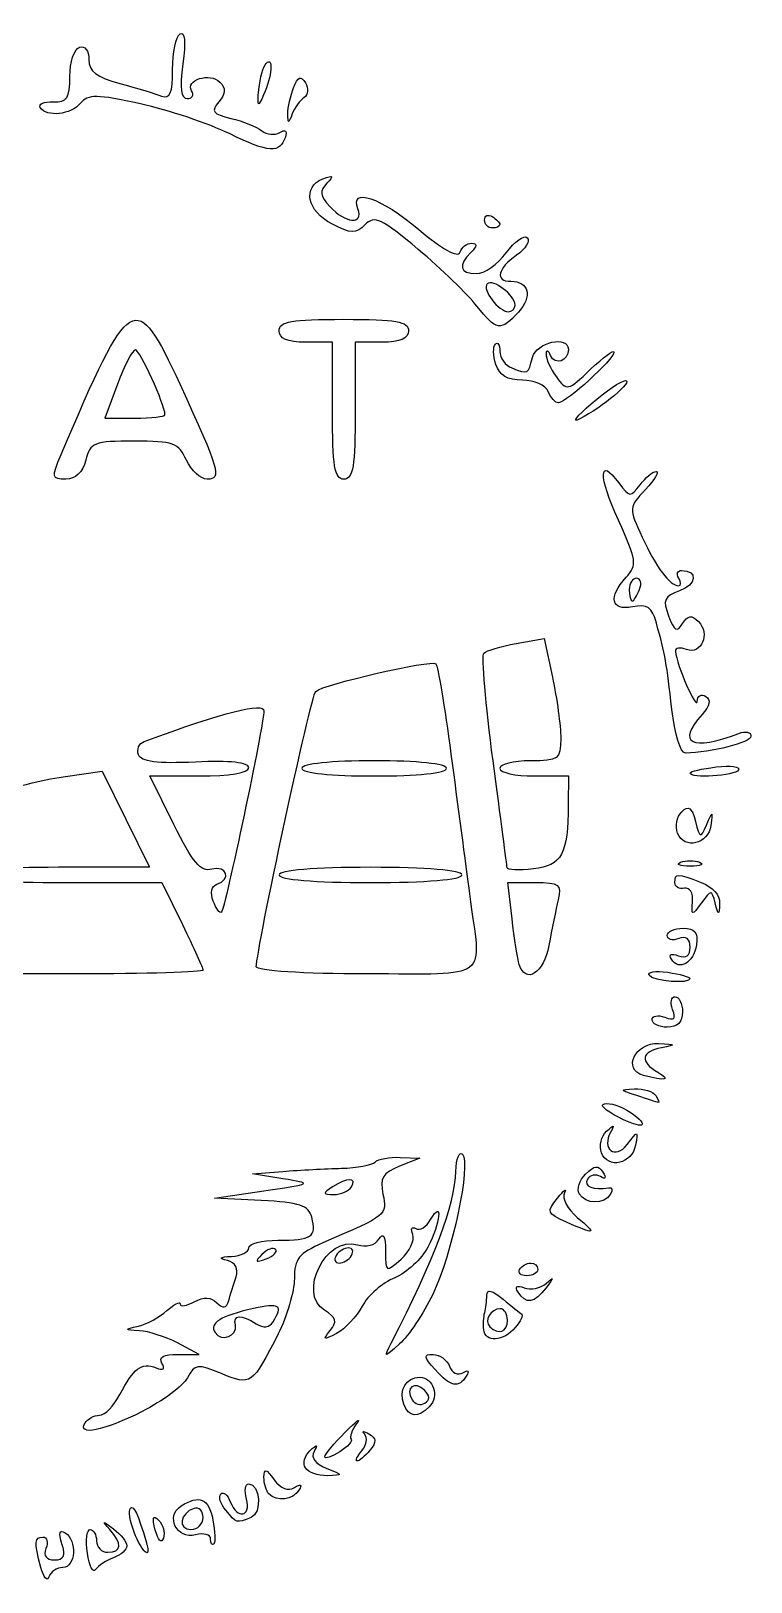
# Model space of a CAD drawing. Extents: x 2.5 to 37.3, y 2.8 to 37.4.
# Drawn here: x 21.63 to 37.31, y 2.81 to 36.59 of the extents above; entities that cross this region are included whole.
import ezdxf

# ---------------------------------------------------------------- set-up
doc = ezdxf.new("R2010")
doc.units = 0
doc.layers.add('Image', color=7, linetype='CONTINUOUS')

msp = doc.modelspace()

# ---------------------------------------------------------------- linework, layer by layer
at = {"layer": 'Image', "color": 7}
for points in [[(26.594561, 35.315176)], [(27.227527, 34.782683)], [(25.954163, 34.351339)], [(31.512875, 32.471652)], [(31.344224, 30.596926)], [(32.175964, 30.618072)], [(32.89901, 28.731985)], [(33.833691, 28.468241)], [(24.550427, 28.231314)], [(28.197424, 28.317555)], [(22.288404, 27.364363)], [(34.888273, 24.421899)], [(35.591663, 21.810981)], [(30.684012, 20.526243)], [(35.988734, 20.42522)], [(35.71756, 19.116062)], [(35.781518, 18.480988)], [(31.015556, 18.205427)], [(25.602026, 17.632999)], [(36.042431, 17.625219)], [(32.267729, 16.2576)], [(35.580884, 16.37128)], [(26.539697, 16.205188)], [(35.095521, 16.02039)], [(35.159871, 15.050548)], [(34.970458, 13.840411)], [(34.828326, 13.398026)], [(34.331007, 12.9836)], [(34.059836, 12.153636)], [(28.611855, 11.40876)], [(33.575198, 11.258881)], [(33.29411, 10.643433)], [(26.958515, 10.050563)], [(28.611855, 9.916802)], [(32.275926, 9.612886)], [(32.24144, 9.116109)], [(32.010192, 8.507734)], [(26.083822, 8.404133)], [(28.147553, 8.280208)], [(31.493246, 8.30052)], [(29.479919, 8.010407)], [(30.435354, 7.430217)], [(30.203915, 6.982002)], [(29.752371, 6.676303)], [(22.809814, 6.269868)], [(28.031652, 5.529664)], [(28.838772, 5.663413)], [(27.608284, 5.28962)], [(26.815986, 4.722597)], [(25.379289, 4.211464)], [(25.873281, 4.367428)], [(23.878595, 3.889095)], [(24.340096, 3.935702)], [(25.545061, 3.740068)], [(22.859805, 3.434874)], [(21.846497, 3.124401)]]:
    msp.add_lwpolyline(points, close=True, dxfattribs=at)
for points in [[(28.197424, 28.317555), (28.197424, 29.809508), (27.617219, 29.809508)], [(29.274946, 29.809508), (28.694741, 29.809508), (28.694741, 28.317555)], [(23.516599, 28.897759), (23.24012, 28.151783), (23.895273, 28.151783)], [(32.202655, 23.246128), (32.809546, 23.353865), (32.990074, 22.512099)], [(22.333416, 20.344722), (23.183197, 20.465179), (23.699491, 19.41819), (24.215786, 18.3712), (22.228063, 18.3712)], [(24.742484, 19.304938), (24.221976, 20.360471), (25.297951, 20.360471)], [(32.590397, 20.360471), (33.336372, 20.360471), (33.33399, 19.738824)], [(32.002461, 18.363045), (32.00258, 18.363045)], [(22.36085, 18.039655), (24.481359, 18.039655), (24.930324, 17.124234)], [(32.110331, 17.252235), (32.016534, 18.039655), (32.61154, 18.039655)], [(22.62151, 16.050384), (19.86373, 16.050384), (19.960292, 16.754918)], [(29.675562, 12.054285), (30.103807, 12.036638), (29.657785, 11.859965)], [(27.119903, 11.587793), (26.45681, 11.693325), (27.119903, 11.747609)], [(26.646642, 11.114119), (25.627947, 11.165925), (26.70547, 11.324093)], [(24.830745, 7.762786), (25.296403, 7.763844), (24.821579, 8.011481)]]:
    msp.add_lwpolyline(points, dxfattribs=at)
for points in [[(24.716199, 35.7498), (24.716199, 36.118873), (24.789897, 36.46639), (24.879972, 36.52206)], [(24.879972, 36.52206), (24.984132, 36.586434), (25.006101, 36.348631), (24.940325, 35.868753)], [(22.47827, 35.596135), (22.47827, 35.906771), (22.571517, 36.192729), (22.685485, 36.231596)], [(22.685485, 36.231596), (22.80674, 36.272949), (22.892701, 36.161646), (22.892701, 35.963295)], [(22.892701, 35.963295), (22.892701, 35.707234), (23.057423, 35.57997), (23.56616, 35.442982)], [(24.940325, 35.868753), (24.867372, 35.336492), (24.895258, 35.114229), (25.034995, 35.114229)], [(26.594561, 35.315176), (26.618268, 35.562459), (26.69023, 35.817335), (26.75446, 35.881565)], [(26.75446, 35.881565), (26.915459, 36.042563), (26.880092, 35.600564), (26.699691, 35.197115)], [(22.113524, 35.043619), (22.420367, 35.033293), (22.47827, 35.121001), (22.47827, 35.596135)], [(24.477909, 35.170198), (24.660929, 35.099966), (24.716199, 35.234401), (24.716199, 35.7498)], [(25.129906, 35.281172), (24.982523, 35.519645), (25.531359, 35.691557), (25.748107, 35.474811)], [(25.748107, 35.474811), (25.878603, 35.344315), (25.871436, 35.224856), (25.722334, 35.045198)], [(27.351614, 35.351884), (27.446317, 35.593714), (27.509732, 35.619693), (27.609861, 35.457679)], [(24.017284, 34.998517), (23.066578, 35.208672), (22.875935, 35.210883), (22.712248, 35.013654)], [(23.56616, 35.442982), (23.936562, 35.343243), (24.346849, 35.22049), (24.477909, 35.170198)], [(25.034995, 35.114229), (25.143943, 35.114229), (25.186653, 35.189353), (25.129906, 35.281172)], [(26.699691, 35.197115), (26.571871, 34.911247), (26.557388, 34.927513), (26.594561, 35.315176)], [(27.227527, 34.782683), (27.226734, 34.919446), (27.282577, 35.175586), (27.351614, 35.351884)], [(27.580429, 35.137138), (27.491243, 35.07895), (27.375678, 34.919446), (27.323619, 34.782683)], [(27.609861, 35.457679), (27.682857, 35.339569), (27.669612, 35.195325), (27.580429, 35.137138)], [(21.833205, 34.91929), (21.786769, 34.994423), (21.912914, 35.050372), (22.113524, 35.043619)], [(22.712248, 35.013654), (22.502033, 34.76036), (21.966931, 34.702918), (21.833205, 34.91929)], [(25.954164, 34.351339), (25.50122, 34.571928), (24.629624, 34.863158), (24.017284, 34.998517)], [(25.722334, 35.045198), (25.548675, 34.835954), (25.590692, 34.778425), (25.986306, 34.68377)], [(25.986306, 34.68377), (26.245084, 34.621854), (26.546791, 34.500462), (26.656765, 34.414009)], [(27.323619, 34.782683), (27.239481, 34.561653), (27.228803, 34.561653), (27.227527, 34.782683)], [(27.172489, 34.277358), (27.051952, 33.915748), (26.819606, 33.929857), (25.954163, 34.351339)], [(26.656765, 34.414009), (26.766739, 34.327557), (26.944262, 34.310928), (27.051259, 34.377056)], [(27.051259, 34.377056), (27.170824, 34.450951), (27.217547, 34.412529), (27.172489, 34.277358)], [(27.990208, 33.365701), (28.221128, 33.453613), (28.238498, 33.434021), (28.075356, 33.269659)], [(28.186812, 32.384467), (27.644995, 32.664652), (27.53895, 33.193905), (27.990208, 33.365701)], [(28.075356, 33.269659), (27.912508, 33.10559), (27.926298, 33.001414), (28.142494, 32.76252)], [(28.75469, 32.710525), (28.569302, 33.193635), (29.248331, 32.963633), (30.081478, 32.261113)], [(28.142494, 32.76252), (28.473213, 32.397079), (28.888503, 32.361807), (28.75469, 32.710525)], [(30.066786, 31.829945), (29.269747, 32.503984), (29.116363, 32.575626), (28.910673, 32.369936)], [(31.512875, 32.471652), (31.512875, 32.568207), (31.587472, 32.601104), (31.678647, 32.544755)], [(31.678647, 32.296096), (31.587472, 32.296096), (31.512875, 32.375096), (31.512875, 32.471652)], [(31.678647, 32.544755), (31.769823, 32.488405), (31.84442, 32.409405), (31.84442, 32.369199)], [(28.910673, 32.369936), (28.704983, 32.164246), (28.608947, 32.166175), (28.186812, 32.384467)], [(30.081478, 32.261113), (30.587092, 31.834774), (30.935398, 31.641187), (30.976268, 31.763795)], [(31.84442, 32.369199), (31.84442, 32.328992), (31.769823, 32.296096), (31.678647, 32.296096)], [(31.982858, 31.75703), (32.165381, 32.007594), (32.372245, 32.155074), (32.442556, 32.084762)], [(31.344227, 30.596927), (31.147062, 30.847658), (30.572212, 31.402516), (30.066786, 31.829945)], [(31.214486, 31.765622), (30.925439, 31.476575), (30.970257, 31.301459), (31.333276, 31.301459)], [(30.976268, 31.763795), (31.013072, 31.87421), (31.126485, 31.964549), (31.228297, 31.964549)], [(31.228297, 31.964549), (31.356924, 31.964549), (31.35271, 31.903849), (31.214486, 31.765622)], [(31.333276, 31.301459), (31.508023, 31.301459), (31.800332, 31.506466), (31.982858, 31.75703)], [(32.442556, 32.084762), (32.512869, 32.014451), (32.407051, 31.842513), (32.20741, 31.702678)], [(32.20741, 31.702678), (31.792418, 31.412011), (31.731935, 31.135686), (32.083291, 31.135686)], [(31.568131, 31.08043), (31.447732, 30.960032), (31.818506, 30.472598), (32.030488, 30.472598)], [(32.175964, 30.618072), (32.175964, 30.830055), (31.68853, 31.200829), (31.568131, 31.08043)], [(32.083291, 31.135686), (32.477269, 31.135686), (32.559001, 30.804263), (32.249394, 30.46215)], [(22.288404, 27.364363), (23.797131, 30.91367), (23.910215, 30.980947), (24.871178, 28.900943)], [(32.249394, 30.46215), (31.867891, 30.040595), (31.770273, 30.05513), (31.344224, 30.596926)], [(32.030488, 30.472598), (32.110501, 30.472598), (32.175964, 30.538061), (32.175964, 30.618072)], [(27.037017, 30.058167), (27.037017, 30.259694), (27.304092, 30.306826), (28.446083, 30.306826)], [(28.446083, 30.306826), (29.58807, 30.306826), (29.855148, 30.259694), (29.855148, 30.058167)], [(27.617219, 29.809508), (27.211999, 29.809508), (27.037017, 29.8845), (27.037017, 30.058167)], [(29.855148, 30.058167), (29.855148, 29.8845), (29.680166, 29.809508), (29.274946, 29.809508)], [(31.757567, 29.324682), (31.697512, 29.513903), (31.692485, 29.71283), (31.746402, 29.766742)], [(31.746402, 29.766742), (31.800316, 29.820655), (31.844425, 29.748417), (31.844425, 29.606213)], [(32.555551, 29.477962), (32.642104, 29.808944), (33.33638, 29.965039), (33.33638, 29.653518)], [(23.905094, 29.643735), (23.843485, 29.643735), (23.668662, 29.308046), (23.516599, 28.897759)], [(24.550427, 28.231314), (24.550427, 28.445165), (24.002802, 29.643735), (23.905094, 29.643735)], [(31.844425, 29.606213), (31.844425, 29.464009), (31.962424, 29.302381), (32.106643, 29.247039)], [(32.106643, 29.247039), (32.465744, 29.109239), (32.458097, 29.105305), (32.555551, 29.477962)], [(32.852149, 29.551089), (32.844953, 29.454547), (32.945418, 29.230754), (33.075408, 29.053771)], [(32.949196, 29.518372), (32.903018, 29.632909), (32.859349, 29.647631), (32.852149, 29.551089)], [(33.33638, 29.653518), (33.33638, 29.397258), (33.039763, 29.293725), (32.949196, 29.518372)], [(34.331015, 29.589526), (34.331015, 29.440051), (33.294808, 28.494595), (33.123964, 28.488186)], [(33.821385, 29.218874), (34.101682, 29.486663), (34.331015, 29.653457), (34.331015, 29.589526)], [(32.335172, 28.980644), (32.006683, 28.980644), (31.834143, 29.083413), (31.757567, 29.324682)], [(33.075408, 29.053771), (33.305259, 28.740825), (33.325754, 28.74536), (33.821385, 29.218874)], [(24.871178, 28.900943), (25.737611, 27.025554), (25.795285, 26.825602), (25.469793, 26.825602)], [(32.899002, 28.731985), (32.845336, 28.871835), (32.598612, 28.980644), (32.335172, 28.980644)], [(33.123964, 28.488186), (33.05272, 28.485513), (32.951493, 28.595223), (32.89901, 28.731985)], [(34.579665, 28.9725), (34.770168, 28.973399), (34.078433, 28.391937), (33.585033, 28.136439)], [(33.833691, 28.468241), (34.152802, 28.745158), (34.488493, 28.972075), (34.579665, 28.9725)], [(33.585033, 28.136439), (33.402682, 28.042013), (33.514577, 28.191324), (33.833691, 28.468241)], [(23.895273, 28.151783), (24.255608, 28.151783), (24.550427, 28.187572), (24.550427, 28.231314)], [(28.446083, 26.825602), (28.243472, 26.825602), (28.197424, 27.10189), (28.197424, 28.317555)], [(28.694741, 28.317555), (28.694741, 27.10189), (28.648693, 26.825602), (28.446083, 26.825602)], [(22.390001, 26.825602), (22.08054, 26.825602), (22.07404, 26.860071), (22.288404, 27.364363)], [(23.878698, 27.654465), (23.003558, 27.654465), (22.920441, 27.621785), (22.824628, 27.240033)], [(25.017582, 27.240033), (24.848139, 27.61192), (24.731221, 27.654465), (23.878698, 27.654465)], [(22.824628, 27.240033), (22.757174, 26.971277), (22.604399, 26.825602), (22.390001, 26.825602)], [(25.469793, 26.825602), (25.324931, 26.825602), (25.121437, 27.012096), (25.017582, 27.240033)], [(34.42821, 25.929159), (33.987221, 26.892403), (33.992486, 27.343591), (34.437682, 26.742454)], [(34.437682, 26.742454), (34.66933, 26.429676), (34.695061, 26.427375), (34.898277, 26.701272)], [(34.898277, 26.701272), (35.01666, 26.860828), (35.174248, 26.991374), (35.248469, 26.991374)], [(35.248469, 26.991374), (35.322693, 26.991374), (35.217645, 26.814913), (35.015027, 26.599239)], [(35.015027, 26.599239), (34.65105, 26.211801), (34.650206, 26.199388), (34.944687, 25.56316)], [(34.596369, 24.689012), (34.841034, 24.959366), (34.827921, 25.056076), (34.42821, 25.929159)], [(34.944687, 25.56316), (35.248212, 24.907404), (35.549999, 24.504785), (35.738007, 24.504785)], [(34.733796, 24.045815), (34.261289, 23.955489), (34.198498, 24.249371), (34.596369, 24.689012)], [(34.823125, 24.670558), (34.734809, 24.670558), (34.662552, 24.558662), (34.662552, 24.421899)], [(34.888273, 24.421899), (34.940753, 24.558662), (34.911424, 24.670558), (34.823125, 24.670558)], [(35.740123, 24.670558), (35.683772, 24.761733), (35.712268, 24.836331), (35.803444, 24.836331)], [(35.738007, 24.504785), (35.795488, 24.504785), (35.796414, 24.579383), (35.740123, 24.670558)], [(35.803444, 24.836331), (36.163626, 24.836331), (36.133951, 24.525161), (35.761317, 24.394614)], [(34.662552, 24.421899), (34.662552, 24.285137), (34.69187, 24.17324), (34.727703, 24.17324)], [(34.727703, 24.17324), (34.763538, 24.17324), (34.835793, 24.285137), (34.888273, 24.421899)], [(35.761317, 24.394614), (35.422258, 24.27583), (35.387942, 24.19773), (35.520138, 23.845686)], [(35.255081, 23.692152), (35.159839, 24.038299), (35.05754, 24.107703), (34.733796, 24.045815)], [(35.591615, 21.810981), (35.479572, 22.812583), (35.447005, 22.994623), (35.255081, 23.692152)], [(35.520138, 23.845686), (35.644662, 23.514073), (35.70314, 23.481969), (35.824618, 23.678527)], [(35.824618, 23.678527), (35.939744, 23.864804), (36.020595, 23.876191), (36.169662, 23.727123)], [(36.169662, 23.727123), (36.433414, 23.463372), (36.234897, 22.992408), (35.912169, 23.116249)], [(31.695986, 20.692016), (31.531544, 21.922878), (31.441723, 22.976846), (31.496381, 23.034169)], [(31.496381, 23.034169), (31.551041, 23.091491), (31.868862, 23.186873), (32.202655, 23.246128)], [(35.912169, 23.116249), (35.771955, 23.170054), (35.662913, 23.150147), (35.669847, 23.072012)], [(35.669847, 23.072012), (35.696068, 22.77676), (36.129895, 21.77925), (36.141941, 21.986538)], [(27.834529, 22.204232), (28.00477, 22.357953), (30.355336, 22.89945), (30.448398, 22.806386)], [(30.448398, 22.806386), (30.492525, 22.762257), (30.641401, 21.876834), (30.779228, 20.838777)], [(32.990074, 22.512099), (33.089362, 22.049128), (33.170599, 21.450212), (33.170599, 21.181175)], [(24.097347, 21.111487), (25.841287, 21.754521), (26.70547, 21.976005), (26.70547, 21.779927)], [(26.539697, 16.205188), (26.539697, 16.586047), (27.732427, 22.112036), (27.834529, 22.204232)], [(36.141941, 21.986538), (36.148873, 22.105887), (36.234011, 22.154429), (36.331126, 22.094409)], [(36.331126, 22.094409), (36.448212, 22.022045), (36.420288, 21.888697), (36.24824, 21.698584)], [(26.70547, 21.779927), (26.70547, 21.486408), (25.860437, 17.476916), (25.78116, 17.394281)], [(35.88498, 20.859614), (35.780216, 20.858609), (35.651501, 21.276078), (35.591663, 21.810981)], [(36.24824, 21.698584), (35.680645, 21.071398), (36.025239, 20.895664), (37.050902, 21.289248)], [(37.050902, 21.289248), (37.196134, 21.344979), (37.314962, 21.31776), (37.314962, 21.22876)], [(23.974418, 20.82262), (23.929597, 20.94004), (23.984912, 21.070031), (24.097347, 21.111487)], [(33.170599, 21.181175), (33.170599, 20.721005), (33.131304, 20.692016), (32.507511, 20.692016)], [(37.314962, 21.22876), (37.314962, 21.088886), (36.448133, 20.865116), (35.88498, 20.859614)], [(25.214917, 20.664176), (24.380853, 20.624563), (24.033064, 20.668984), (23.974418, 20.82262)], [(26.373925, 20.539847), (26.373925, 20.656644), (25.969585, 20.700018), (25.214917, 20.664176)], [(29.109171, 20.692016), (28.169794, 20.692016), (27.534333, 20.625125), (27.534333, 20.526243)], [(30.684012, 20.526243), (30.684012, 20.625125), (30.048551, 20.692016), (29.109171, 20.692016)], [(30.779228, 20.838777), (30.917057, 19.800721), (31.098908, 18.42922), (31.183344, 17.790996)], [(32.00258, 18.363045), (31.998399, 18.413118), (31.860427, 19.461155), (31.695986, 20.692016)], [(32.507511, 20.692016), (32.142809, 20.692016), (31.84442, 20.617419), (31.84442, 20.526244)], [(20.885664, 19.968491), (21.214549, 20.109168), (21.866037, 20.278471), (22.333416, 20.344722)], [(25.297951, 20.360471), (25.95915, 20.360471), (26.373925, 20.429618), (26.373925, 20.539847)], [(27.534333, 20.526243), (27.534333, 20.427361), (28.169794, 20.360471), (29.109171, 20.360471)], [(29.109171, 20.360471), (30.048551, 20.360471), (30.684012, 20.427361), (30.684012, 20.526243)], [(31.84442, 20.526244), (31.84442, 20.435069), (32.18011, 20.360471), (32.590397, 20.360471)], [(35.988734, 20.42522), (35.988734, 20.460833), (36.244592, 20.519842), (36.557308, 20.556348)], [(37.044843, 20.491599), (36.964624, 20.361801), (35.988734, 20.300463), (35.988734, 20.42522)], [(36.557308, 20.556348), (36.870025, 20.592856), (37.089417, 20.563725), (37.044843, 20.491599)], [(33.33399, 19.738824), (33.330048, 18.657095), (33.196489, 18.41051), (32.575226, 18.337981)], [(35.806378, 19.581335), (35.953481, 19.728438), (36.024725, 19.678446), (36.104899, 19.371853)], [(36.346723, 19.291827), (36.480055, 19.606977), (36.482259, 19.606814), (36.441296, 19.284847)], [(25.569798, 18.329636), (25.327898, 18.266379), (25.152874, 18.472711), (24.742484, 19.304938)], [(35.71756, 19.116068), (35.660142, 19.265698), (35.700124, 19.475068), (35.806378, 19.581335)], [(36.441296, 19.284847), (36.388906, 18.873065), (35.858294, 18.749319), (35.71756, 19.116062)], [(36.104899, 19.371853), (36.2032, 18.995951), (36.219289, 18.990626), (36.346723, 19.291827)], [(22.228063, 18.3712), (21.013429, 18.3712), (20.24034, 18.306726), (20.24034, 18.205427)], [(25.68101, 18.002085), (26.004786, 18.110011), (25.900826, 18.416203), (25.569798, 18.329636)], [(29.026285, 18.3712), (27.810622, 18.3712), (27.037017, 18.306733), (27.037017, 18.205427)], [(31.015556, 18.205427), (31.015556, 18.306733), (30.241951, 18.3712), (29.026285, 18.3712)], [(32.575226, 18.337981), (32.26439, 18.301692), (32.006649, 18.31297), (32.002461, 18.363045)], [(35.657187, 18.039654), (35.657187, 18.244663), (35.697414, 18.244954), (36.2266, 18.043747)], [(35.988734, 18.397374), (35.760795, 18.397374), (35.667548, 18.435002), (35.781518, 18.480988)], [(35.781518, 18.480988), (35.895487, 18.526975), (36.081981, 18.526975), (36.195948, 18.480988)], [(36.195948, 18.480988), (36.309917, 18.435002), (36.216665, 18.397374), (35.988734, 18.397374)], [(20.24034, 18.205427), (20.24034, 18.103552), (21.057692, 18.039655), (22.36085, 18.039655)], [(25.602026, 17.632999), (25.532674, 17.813726), (25.564686, 17.963311), (25.68101, 18.002085)], [(27.037017, 18.205427), (27.037017, 18.104122), (27.810622, 18.039655), (29.026285, 18.039655)], [(29.026285, 18.039655), (30.241951, 18.039655), (31.015556, 18.104122), (31.015556, 18.205427)], [(32.61154, 18.039655), (33.144594, 18.039655), (33.197219, 18.000823), (33.117003, 17.666667)], [(35.864404, 17.915325), (35.750434, 17.892531), (35.657187, 17.948479), (35.657187, 18.039654)], [(36.042431, 17.625223), (36.058968, 17.813139), (35.981852, 17.938815), (35.864404, 17.915325)], [(36.2266, 18.043747), (36.477663, 17.948294), (36.643949, 17.761579), (36.632593, 17.587873)], [(25.78116, 17.394281), (25.746774, 17.358438), (25.666164, 17.46586), (25.602026, 17.632999)], [(31.183344, 17.790996), (31.438578, 15.861778), (31.681288, 16.050384), (28.943399, 16.050384)], [(33.117003, 17.666667), (33.067756, 17.461523), (32.976771, 17.013937), (32.914811, 16.672031)], [(36.235196, 17.595697), (36.023437, 17.307547), (36.014584, 17.308903), (36.042431, 17.625219)], [(36.535258, 17.595697), (36.459695, 17.887879), (36.449916, 17.887879), (36.235196, 17.595697)], [(36.632593, 17.587873), (36.614707, 17.314368), (36.607881, 17.314919), (36.535258, 17.595697)], [(32.267729, 16.2576), (32.232749, 16.371569), (32.16192, 16.819155), (32.110331, 17.252235)], [(24.930324, 17.124234), (25.177256, 16.620751), (25.379289, 16.173166), (25.379289, 16.129599)], [(35.491415, 16.884449), (35.491415, 16.972763), (35.645799, 17.04502), (35.83449, 17.04502)], [(35.83449, 17.04502), (36.092353, 17.04502), (36.164407, 16.955602), (36.124592, 16.685016)], [(32.914811, 16.672031), (32.805236, 16.067383), (32.404829, 15.810934), (32.267729, 16.2576)], [(35.740073, 16.819299), (35.603313, 16.766818), (35.491415, 16.796137), (35.491415, 16.884449)], [(36.124592, 16.685016), (36.065942, 16.286431), (35.747048, 16.10242), (35.580884, 16.37128)], [(35.731464, 16.445182), (35.902305, 16.379623), (35.988734, 16.441898), (35.988734, 16.630588)], [(35.988734, 16.630588), (35.988734, 16.815042), (35.901501, 16.881245), (35.740073, 16.819299)], [(35.580884, 16.37128), (35.516759, 16.475036), (35.576836, 16.504518), (35.731464, 16.445182)], [(25.379289, 16.129599), (25.379289, 16.08603), (24.138288, 16.050384), (22.62151, 16.050384)], [(28.943399, 16.050384), (27.564998, 16.050384), (26.539697, 16.116417), (26.539697, 16.205188)], [(35.095521, 16.02039), (35.04937, 16.095067), (35.231462, 16.123898), (35.50017, 16.084461)], [(35.988734, 15.948683), (35.988734, 15.822368), (35.177664, 15.88748), (35.095521, 16.02039)], [(35.50017, 16.084461), (35.768881, 16.045022), (35.988734, 15.983923), (35.988734, 15.948683)], [(35.608284, 15.275629), (35.549729, 15.428221), (35.574079, 15.553067), (35.662389, 15.553067)], [(35.662389, 15.553067), (35.750704, 15.553067), (35.822962, 15.403872), (35.822962, 15.221522)], [(35.43731, 15.104654), (35.647493, 15.023999), (35.68894, 15.065446), (35.608284, 15.275629)], [(35.822962, 15.221522), (35.822962, 15.000493), (35.712445, 14.889977), (35.491415, 14.889977)], [(35.159871, 15.050548), (35.159871, 15.13886), (35.284717, 15.163208), (35.43731, 15.104654)], [(35.491415, 14.889977), (35.309067, 14.889977), (35.159871, 14.962234), (35.159871, 15.050548)], [(34.970458, 13.840411), (34.505328, 13.964053), (34.791861, 14.562318), (35.303534, 14.535857)], [(35.303534, 14.535857), (35.694017, 14.515661), (35.700722, 14.505701), (35.367087, 14.441441)], [(35.367087, 14.441441), (34.920378, 14.355402), (34.886879, 14.140039), (35.284201, 13.90862)], [(35.284201, 13.90862), (35.579786, 13.736457), (35.45972, 13.710354), (34.970458, 13.840411)], [(34.828326, 13.398026), (34.442529, 13.521578), (34.438989, 13.531892), (34.777098, 13.547273)], [(34.777098, 13.547273), (34.976861, 13.556356), (35.186408, 13.489198), (35.242757, 13.398026)], [(34.331007, 12.983592), (34.065368, 13.135445), (34.009356, 13.222612), (34.174993, 13.226377)], [(34.174993, 13.226377), (34.317125, 13.229605), (34.578216, 13.122726), (34.755198, 12.988866)], [(35.293983, 13.248777), (35.26581, 13.257852), (35.056262, 13.325027), (34.828326, 13.398026)], [(35.242757, 13.398026), (35.299105, 13.30685), (35.322158, 13.239688), (35.293983, 13.248777)], [(34.755198, 12.988866), (35.167292, 12.677176), (34.873422, 12.673522), (34.331007, 12.9836)], [(34.059836, 12.153626), (34.002418, 12.303256), (34.050893, 12.513912), (34.167542, 12.621753)], [(34.262657, 12.610614), (34.048699, 12.231643), (34.360013, 11.993045), (34.619864, 12.336842)], [(34.167542, 12.621753), (34.331814, 12.773606), (34.353264, 12.771092), (34.262657, 12.610614)], [(34.619864, 12.336842), (34.852456, 12.644574), (34.856729, 12.644232), (34.799873, 12.322422)], [(30.88631, 11.747718), (30.894221, 12.025641), (30.958874, 12.193618), (31.030005, 12.120997)], [(34.799873, 12.322422), (34.726856, 11.909145), (34.199784, 11.788934), (34.059836, 12.153636)], [(28.394822, 11.816575), (28.731327, 11.824645), (29.060803, 11.885404), (29.126986, 11.951587)], [(29.126986, 11.951587), (29.193166, 12.01777), (29.440028, 12.063982), (29.675562, 12.054285)], [(29.657785, 11.859965), (29.29212, 11.715121), (29.227379, 11.605197), (29.298454, 11.24983)], [(31.030005, 12.120997), (31.224014, 11.922922), (30.801691, 9.933027), (30.381368, 9.064753)], [(33.711575, 11.689221), (33.905345, 11.882991), (33.988512, 11.892122), (34.088347, 11.730586)], [(26.70547, 11.324093), (27.772741, 11.480758), (27.776684, 11.483266), (27.119903, 11.587793)], [(27.119903, 11.747609), (27.484602, 11.777467), (28.058314, 11.8085), (28.394822, 11.816575)], [(28.611855, 11.40876), (28.741519, 11.618561), (28.522068, 11.618561), (28.197424, 11.40876)], [(29.479919, 8.010417), (30.420399, 9.841031), (30.865746, 11.024487), (30.88631, 11.747718)], [(33.575198, 11.258881), (33.513442, 11.358806), (33.574933, 11.552458), (33.711575, 11.689221)], [(33.752474, 11.577223), (33.657182, 11.423034), (33.881445, 11.334584), (34.219001, 11.393223)], [(34.036531, 11.634494), (33.937569, 11.695658), (33.809743, 11.669885), (33.752474, 11.577223)], [(34.088347, 11.730586), (34.168323, 11.601186), (34.148849, 11.565078), (34.036531, 11.634494)], [(28.197424, 11.40876), (27.98313, 11.270274), (27.987506, 11.247713), (28.229082, 11.245525)], [(29.298454, 11.24983), (29.390116, 10.791526), (29.404258, 10.802969), (27.990208, 10.191183)], [(28.229082, 11.245525), (28.383257, 11.244202), (28.555506, 11.317584), (28.611855, 11.40876)], [(30.337238, 10.700734), (30.604629, 11.16003), (30.551884, 10.62849), (30.277397, 10.09769)], [(33.29411, 10.643433), (32.866524, 10.83292), (32.854099, 10.866406), (33.099186, 11.168732)], [(33.099186, 11.168732), (33.243159, 11.346331), (33.312437, 11.396311), (33.253134, 11.279794)], [(33.253134, 11.279794), (33.192433, 11.160533), (33.313848, 10.927482), (33.530944, 10.746547)], [(34.250658, 11.247081), (34.112197, 11.023045), (33.716687, 11.029953), (33.575198, 11.258881)], [(34.219001, 11.393223), (34.294159, 11.406267), (34.308404, 11.340516), (34.250658, 11.247081)], [(27.747577, 10.747851), (27.680111, 11.005852), (27.482364, 11.071638), (26.646642, 11.114119)], [(27.009386, 10.248394), (27.751048, 10.248394), (27.859078, 10.321485), (27.747577, 10.747851)], [(29.945779, 10.370825), (29.898022, 10.495282), (29.928105, 10.554369), (30.012631, 10.50213)], [(30.012631, 10.50213), (30.097158, 10.449888), (30.243232, 10.539262), (30.337238, 10.700734)], [(33.530944, 10.746547), (33.97297, 10.378149), (33.932499, 10.360527), (33.29411, 10.643433)], [(26.373923, 10.082622), (26.373923, 10.173798), (26.659882, 10.248394), (27.009386, 10.248394)], [(27.990208, 10.191183), (27.466145, 9.964449), (27.368561, 9.842706), (27.368561, 9.415626)], [(28.024368, 8.72247), (27.426431, 9.09589), (28.065582, 10.36515), (28.743252, 10.150064)], [(28.743252, 10.150064), (28.93493, 10.089229), (29.126001, 10.139137), (29.210216, 10.272051)], [(29.210216, 10.272051), (29.308844, 10.427705), (29.353535, 10.348653), (29.355292, 10.015439)], [(29.695224, 9.839208), (29.880787, 10.007142), (29.993539, 10.24637), (29.945779, 10.370825)], [(25.90886, 9.804346), (25.708577, 9.857139), (25.735005, 9.883909), (26.000935, 9.89762)], [(26.100173, 9.45059), (26.156299, 9.625803), (26.084822, 9.757968), (25.90886, 9.804346)], [(26.000935, 9.89762), (26.206079, 9.908203), (26.373923, 9.991447), (26.373923, 10.082622)], [(26.661263, 9.937376), (26.498764, 9.773657), (26.517803, 9.754618), (26.754063, 9.844579)], [(26.958515, 10.050563), (26.907476, 10.101603), (26.773714, 10.050671), (26.661263, 9.937376)], [(26.754063, 9.844579), (26.917552, 9.90683), (27.009555, 9.999524), (26.958515, 10.050563)], [(28.28031, 9.916802), (28.223959, 9.825627), (28.252455, 9.75103), (28.34363, 9.75103)], [(28.548535, 10.082574), (28.457359, 10.082574), (28.336659, 10.007978), (28.28031, 9.916802)], [(28.34363, 9.75103), (28.434806, 9.75103), (28.555506, 9.825627), (28.611855, 9.916802)], [(28.611855, 9.916802), (28.668203, 10.007978), (28.63971, 10.082574), (28.548535, 10.082574)], [(29.355292, 10.015439), (29.357673, 9.541618), (29.363256, 9.538784), (29.695224, 9.839208)], [(30.277397, 10.09769), (30.144936, 9.841536), (29.819218, 9.541932), (29.553584, 9.431903)], [(32.431917, 9.474741), (32.299165, 9.474741), (32.228968, 9.536905), (32.275926, 9.612886)], [(32.275926, 9.612886), (32.322884, 9.688864), (32.431499, 9.75103), (32.517293, 9.75103)], [(32.673283, 9.612886), (32.673283, 9.536905), (32.564666, 9.474741), (32.431917, 9.474741)], [(32.517293, 9.75103), (32.603086, 9.75103), (32.673283, 9.688864), (32.673283, 9.612886)], [(32.852303, 9.308107), (33.034135, 9.469093), (33.034119, 9.452675), (32.852205, 9.212269)], [(25.938154, 8.935936), (25.977984, 9.06515), (26.050892, 9.296746), (26.100173, 9.45059)], [(27.368561, 9.415626), (27.368561, 9.136993), (27.210337, 8.594954), (27.016953, 8.211093)], [(29.553584, 9.431903), (29.287948, 9.321873), (28.970344, 9.044497), (28.847794, 8.815513)], [(31.56159, 9.047185), (31.566062, 9.18938), (31.677287, 9.163742), (31.913494, 8.966064)], [(32.24144, 9.116109), (32.162745, 9.243443), (32.209383, 9.276359), (32.37723, 9.211949)], [(32.852205, 9.212269), (32.596395, 8.874206), (32.409163, 8.844728), (32.24144, 9.116109)], [(32.37723, 9.211949), (32.517838, 9.157995), (32.731621, 9.20126), (32.852303, 9.308107)], [(24.591869, 8.716358), (24.751425, 8.857839), (24.881971, 8.922109), (24.881971, 8.859183)], [(24.881971, 8.859183), (24.881971, 8.796257), (25.019737, 8.8185), (25.188119, 8.908617)], [(25.188119, 8.908617), (25.397188, 9.020507), (25.553167, 9.013567), (25.680003, 8.886736)], [(25.680003, 8.886736), (25.817133, 8.749605), (25.884687, 8.76248), (25.938154, 8.935936)], [(26.905773, 8.475047), (27.132338, 8.831446), (27.045573, 8.889186), (26.476364, 8.760808)], [(28.847794, 8.815513), (28.725245, 8.586529), (28.472829, 8.318144), (28.286872, 8.2191)], [(30.381368, 9.064753), (30.178522, 8.64573), (29.854389, 8.162487), (29.661071, 7.99088)], [(31.514331, 8.673509), (31.536714, 8.764681), (31.557992, 8.932837), (31.56159, 9.047185)], [(31.913494, 8.966064), (32.103442, 8.807102), (32.288134, 8.659398), (32.323919, 8.637837)], [(23.970221, 8.37835), (24.152571, 8.422773), (24.432313, 8.574874), (24.591869, 8.716358)], [(26.476364, 8.760808), (25.76204, 8.599703), (25.513384, 8.444448), (25.640436, 8.238877)], [(26.083822, 8.404133), (26.033744, 8.629484), (26.205372, 8.639724), (26.535321, 8.431065)], [(26.535321, 8.431065), (26.696431, 8.329182), (26.822564, 8.344155), (26.905773, 8.475047)], [(28.147553, 8.280208), (28.306994, 8.473658), (28.282615, 8.561193), (28.024368, 8.72247)], [(31.493243, 8.30052), (31.482448, 8.414489), (31.49192, 8.582333), (31.514331, 8.673509)], [(31.854204, 8.756395), (31.645167, 8.756395), (31.495455, 8.497526), (31.627895, 8.365084)], [(31.627895, 8.365084), (31.814588, 8.178393), (32.010192, 8.251381), (32.010192, 8.507734)], [(32.010192, 8.507734), (32.010192, 8.644497), (31.939998, 8.756395), (31.854204, 8.756395)], [(32.323919, 8.637837), (32.359707, 8.616274), (32.294624, 8.484935), (32.179292, 8.34597)], [(23.992716, 8.278348), (23.657713, 8.296551), (23.656503, 8.301922), (23.970221, 8.37835)], [(24.821579, 8.011481), (24.560426, 8.147681), (24.187438, 8.267772), (23.992716, 8.278348)], [(25.640436, 8.238877), (25.771958, 8.026067), (26.137556, 8.162331), (26.083822, 8.404133)], [(27.016953, 8.211093), (26.458085, 7.101753), (26.419968, 7.075043), (25.778344, 7.343132)], [(28.286872, 8.2191), (27.999762, 8.066184), (27.978749, 8.075402), (28.147553, 8.280208)], [(32.179292, 8.34597), (31.925951, 8.040712), (31.520405, 8.013846), (31.493246, 8.30052)], [(29.661071, 7.99088), (29.315409, 7.68404), (29.312408, 7.684363), (29.479919, 8.010407)], [(23.568959, 6.891459), (23.862897, 7.461753), (24.038804, 7.591074), (24.355372, 7.469595)], [(24.355372, 7.469595), (24.517797, 7.407267), (24.563, 7.441534), (24.484951, 7.567819)], [(24.484951, 7.567819), (24.404343, 7.698246), (24.517592, 7.762098), (24.830745, 7.762786)], [(25.778344, 7.343132), (25.25838, 7.560387), (25.202528, 7.553722), (25.042858, 7.255378)], [(30.435354, 7.430217), (30.181438, 7.710792), (30.174763, 7.761764), (30.391925, 7.761764)], [(30.391925, 7.761764), (30.533062, 7.761764), (30.693293, 7.645139), (30.747991, 7.502599)], [(30.747991, 7.502599), (30.803659, 7.357531), (30.932215, 7.295825), (31.040001, 7.362439)], [(31.040001, 7.362439), (31.15972, 7.43643), (31.187813, 7.409051), (31.114272, 7.29006)], [(25.042858, 7.255378), (24.947822, 7.0778), (24.502237, 6.746118), (24.052667, 6.518304)], [(29.752371, 6.676303), (29.636891, 6.97724), (29.804624, 7.264445), (30.095856, 7.264445)], [(30.203901, 6.982002), (29.991134, 7.19477), (29.775371, 7.030326), (29.932888, 6.775453)], [(30.095856, 7.264445), (30.398315, 7.264445), (30.534213, 6.849412), (30.306359, 6.621558)], [(31.114272, 7.29006), (30.945558, 7.017076), (30.777921, 7.051683), (30.435354, 7.430217)], [(23.123131, 6.435584), (23.239106, 6.435584), (23.439727, 6.640727), (23.568959, 6.891459)], [(29.932888, 6.775453), (29.993907, 6.676726), (30.119774, 6.642883), (30.212593, 6.70025)], [(30.212593, 6.70025), (30.325816, 6.770224), (30.322956, 6.862948), (30.203915, 6.982002)], [(24.052667, 6.518304), (23.213319, 6.092975), (22.628201, 5.976013), (22.809814, 6.269868)], [(22.809815, 6.26981), (22.866164, 6.360985), (23.007157, 6.435584), (23.123131, 6.435584)], [(30.306359, 6.621558), (30.053835, 6.369034), (29.863046, 6.387888), (29.752371, 6.676303)], [(28.475494, 6.06983), (28.719606, 6.316583), (28.832152, 6.39971), (28.725591, 6.254559)], [(28.725591, 6.254559), (28.61903, 6.109409), (28.565103, 5.957387), (28.605753, 5.916739)], [(28.900518, 6.021538), (28.83293, 6.09615), (28.874509, 6.101294), (28.992892, 6.032968)], [(27.705714, 5.662612), (27.865872, 5.810472), (27.88706, 5.806781), (27.796662, 5.646763)], [(28.031652, 5.529664), (28.031652, 5.580003), (28.231381, 5.823079), (28.475494, 6.06983)], [(28.605753, 5.916739), (28.646404, 5.876088), (28.533861, 5.751774), (28.355656, 5.640485)], [(28.838777, 5.663416), (28.940325, 5.785773), (28.968108, 5.946928), (28.900518, 6.021538)], [(28.992892, 6.032968), (29.158743, 5.937263), (29.163599, 5.855054), (29.014032, 5.674846)], [(27.608292, 5.289623), (27.547033, 5.388744), (27.590882, 5.556588), (27.705714, 5.662612)], [(27.796662, 5.646763), (27.722878, 5.516159), (27.822274, 5.380608), (28.062444, 5.284284)], [(28.355656, 5.640485), (28.177454, 5.529193), (28.031652, 5.479327), (28.031652, 5.529664)], [(28.737026, 5.440946), (28.691439, 5.440946), (28.737191, 5.541054), (28.838772, 5.663413)], [(29.014032, 5.674846), (28.907265, 5.5462), (28.782614, 5.440946), (28.737026, 5.440946)], [(26.70547, 5.085825), (26.70547, 5.286078), (26.751867, 5.275087), (26.928982, 5.032869)], [(26.815986, 4.722597), (26.755201, 4.783377), (26.70547, 4.946831), (26.70547, 5.085825)], [(28.08287, 5.119914), (27.883107, 5.114119), (27.669543, 5.190502), (27.608284, 5.28962)], [(28.062444, 5.284284), (28.443188, 5.131579), (28.443341, 5.130341), (28.08287, 5.119914)], [(25.766196, 4.722697), (25.82263, 4.779133), (25.915839, 4.702721), (25.973327, 4.552922)], [(26.325892, 4.61208), (26.278206, 4.794431), (26.298105, 4.943624), (26.37011, 4.943624)], [(26.37011, 4.943624), (26.623859, 4.943624), (26.671624, 4.303018), (26.424933, 4.208355)], [(27.467277, 4.803467), (27.337097, 4.592826), (26.988979, 4.549601), (26.815986, 4.722597)], [(26.928982, 5.032869), (27.069716, 4.840403), (27.232684, 4.776762), (27.369024, 4.861027)], [(27.369024, 4.861027), (27.512158, 4.949488), (27.545464, 4.929975), (27.467277, 4.803467)], [(23.878595, 3.889095), (23.787127, 4.129676), (23.749918, 4.364147), (23.795909, 4.410139)], [(23.795909, 4.410139), (23.870878, 4.485107), (23.952443, 4.310423), (24.146696, 3.658889)], [(25.215531, 3.831776), (24.811235, 3.726051), (24.552295, 4.240803), (24.899258, 4.4605)], [(25.182434, 4.408316), (24.875055, 4.305859), (24.824074, 3.948989), (25.116817, 3.948989)], [(24.899258, 4.4605), (25.301166, 4.714985), (25.503683, 4.626283), (25.593985, 4.156205)], [(25.379289, 4.211464), (25.379289, 4.355823), (25.290704, 4.444408), (25.182434, 4.408316)], [(25.873281, 4.367428), (25.75795, 4.506392), (25.709762, 4.666264), (25.766196, 4.722697)], [(25.973327, 4.552922), (26.122729, 4.163582), (26.429707, 4.215094), (26.325892, 4.61208)], [(23.348576, 3.949277), (23.172291, 4.146966), (23.184664, 4.148887), (23.431462, 3.962136)], [(24.340096, 3.935702), (24.26799, 4.21144), (24.289563, 4.276162), (24.412578, 4.153147)], [(24.412578, 4.153147), (24.508909, 4.056817), (24.555108, 3.88015), (24.515243, 3.760555)], [(25.116817, 3.948989), (25.261176, 3.948989), (25.379289, 4.067102), (25.379289, 4.211464)], [(25.593985, 4.156205), (25.64215, 3.905476), (25.650846, 3.669247), (25.61331, 3.631259)], [(26.424933, 4.208355), (26.098978, 4.083273), (26.112296, 4.079434), (25.873281, 4.367428)], [(21.846497, 3.124401), (21.697857, 3.680265), (21.705103, 3.783217), (21.892864, 3.783217)], [(21.892864, 3.783217), (21.981176, 3.783217), (22.010494, 3.671322), (21.958014, 3.534559)], [(22.305907, 3.638204), (22.230663, 3.875281), (22.254119, 3.95341), (22.377624, 3.87708)], [(22.377624, 3.87708), (22.643402, 3.712819), (22.603226, 3.120128), (22.326311, 3.120128)], [(22.859805, 3.434871), (22.818304, 3.717634), (22.846028, 3.948984), (22.921411, 3.948984)], [(22.921411, 3.948984), (22.996796, 3.948984), (23.058473, 3.837089), (23.058473, 3.700325)], [(23.307132, 3.451667), (23.610063, 3.451667), (23.625631, 3.638585), (23.348576, 3.949277)], [(23.431462, 3.962136), (23.591018, 3.841401), (23.721564, 3.674814), (23.721564, 3.591939)], [(24.146696, 3.658889), (24.264283, 3.264493), (24.04423, 3.45344), (23.878595, 3.889095)], [(24.515243, 3.760555), (24.473858, 3.636399), (24.398715, 3.711544), (24.340096, 3.935702)], [(25.545062, 3.740068), (25.545062, 3.837904), (25.396773, 3.879173), (25.215531, 3.831776)], [(25.61331, 3.631259), (25.575772, 3.59327), (25.545061, 3.642239), (25.545061, 3.740068)], [(21.958014, 3.534559), (21.896608, 3.374541), (21.961546, 3.2859), (22.14016, 3.2859)], [(22.14016, 3.2859), (22.347739, 3.2859), (22.389531, 3.374732), (22.305907, 3.638204)], [(23.038311, 3.073977), (22.981633, 2.989707), (22.901306, 3.152111), (22.859805, 3.434874)], [(23.058473, 3.700325), (23.058473, 3.563562), (23.17037, 3.451667), (23.307132, 3.451667)], [(23.721564, 3.591939), (23.721564, 3.509066), (23.591018, 3.393096), (23.431462, 3.334229)], [(22.023821, 2.917187), (21.986615, 2.80557), (21.906818, 2.898825), (21.846497, 3.124401)], [(22.326311, 3.120128), (22.197148, 3.120128), (22.061027, 3.028805), (22.023821, 2.917187)], [(23.431462, 3.334229), (23.271906, 3.275359), (23.094988, 3.158247), (23.038311, 3.073977)]]:
    msp.add_open_spline(points, degree=3, dxfattribs=at)

doc.saveas('drawing.dxf')
